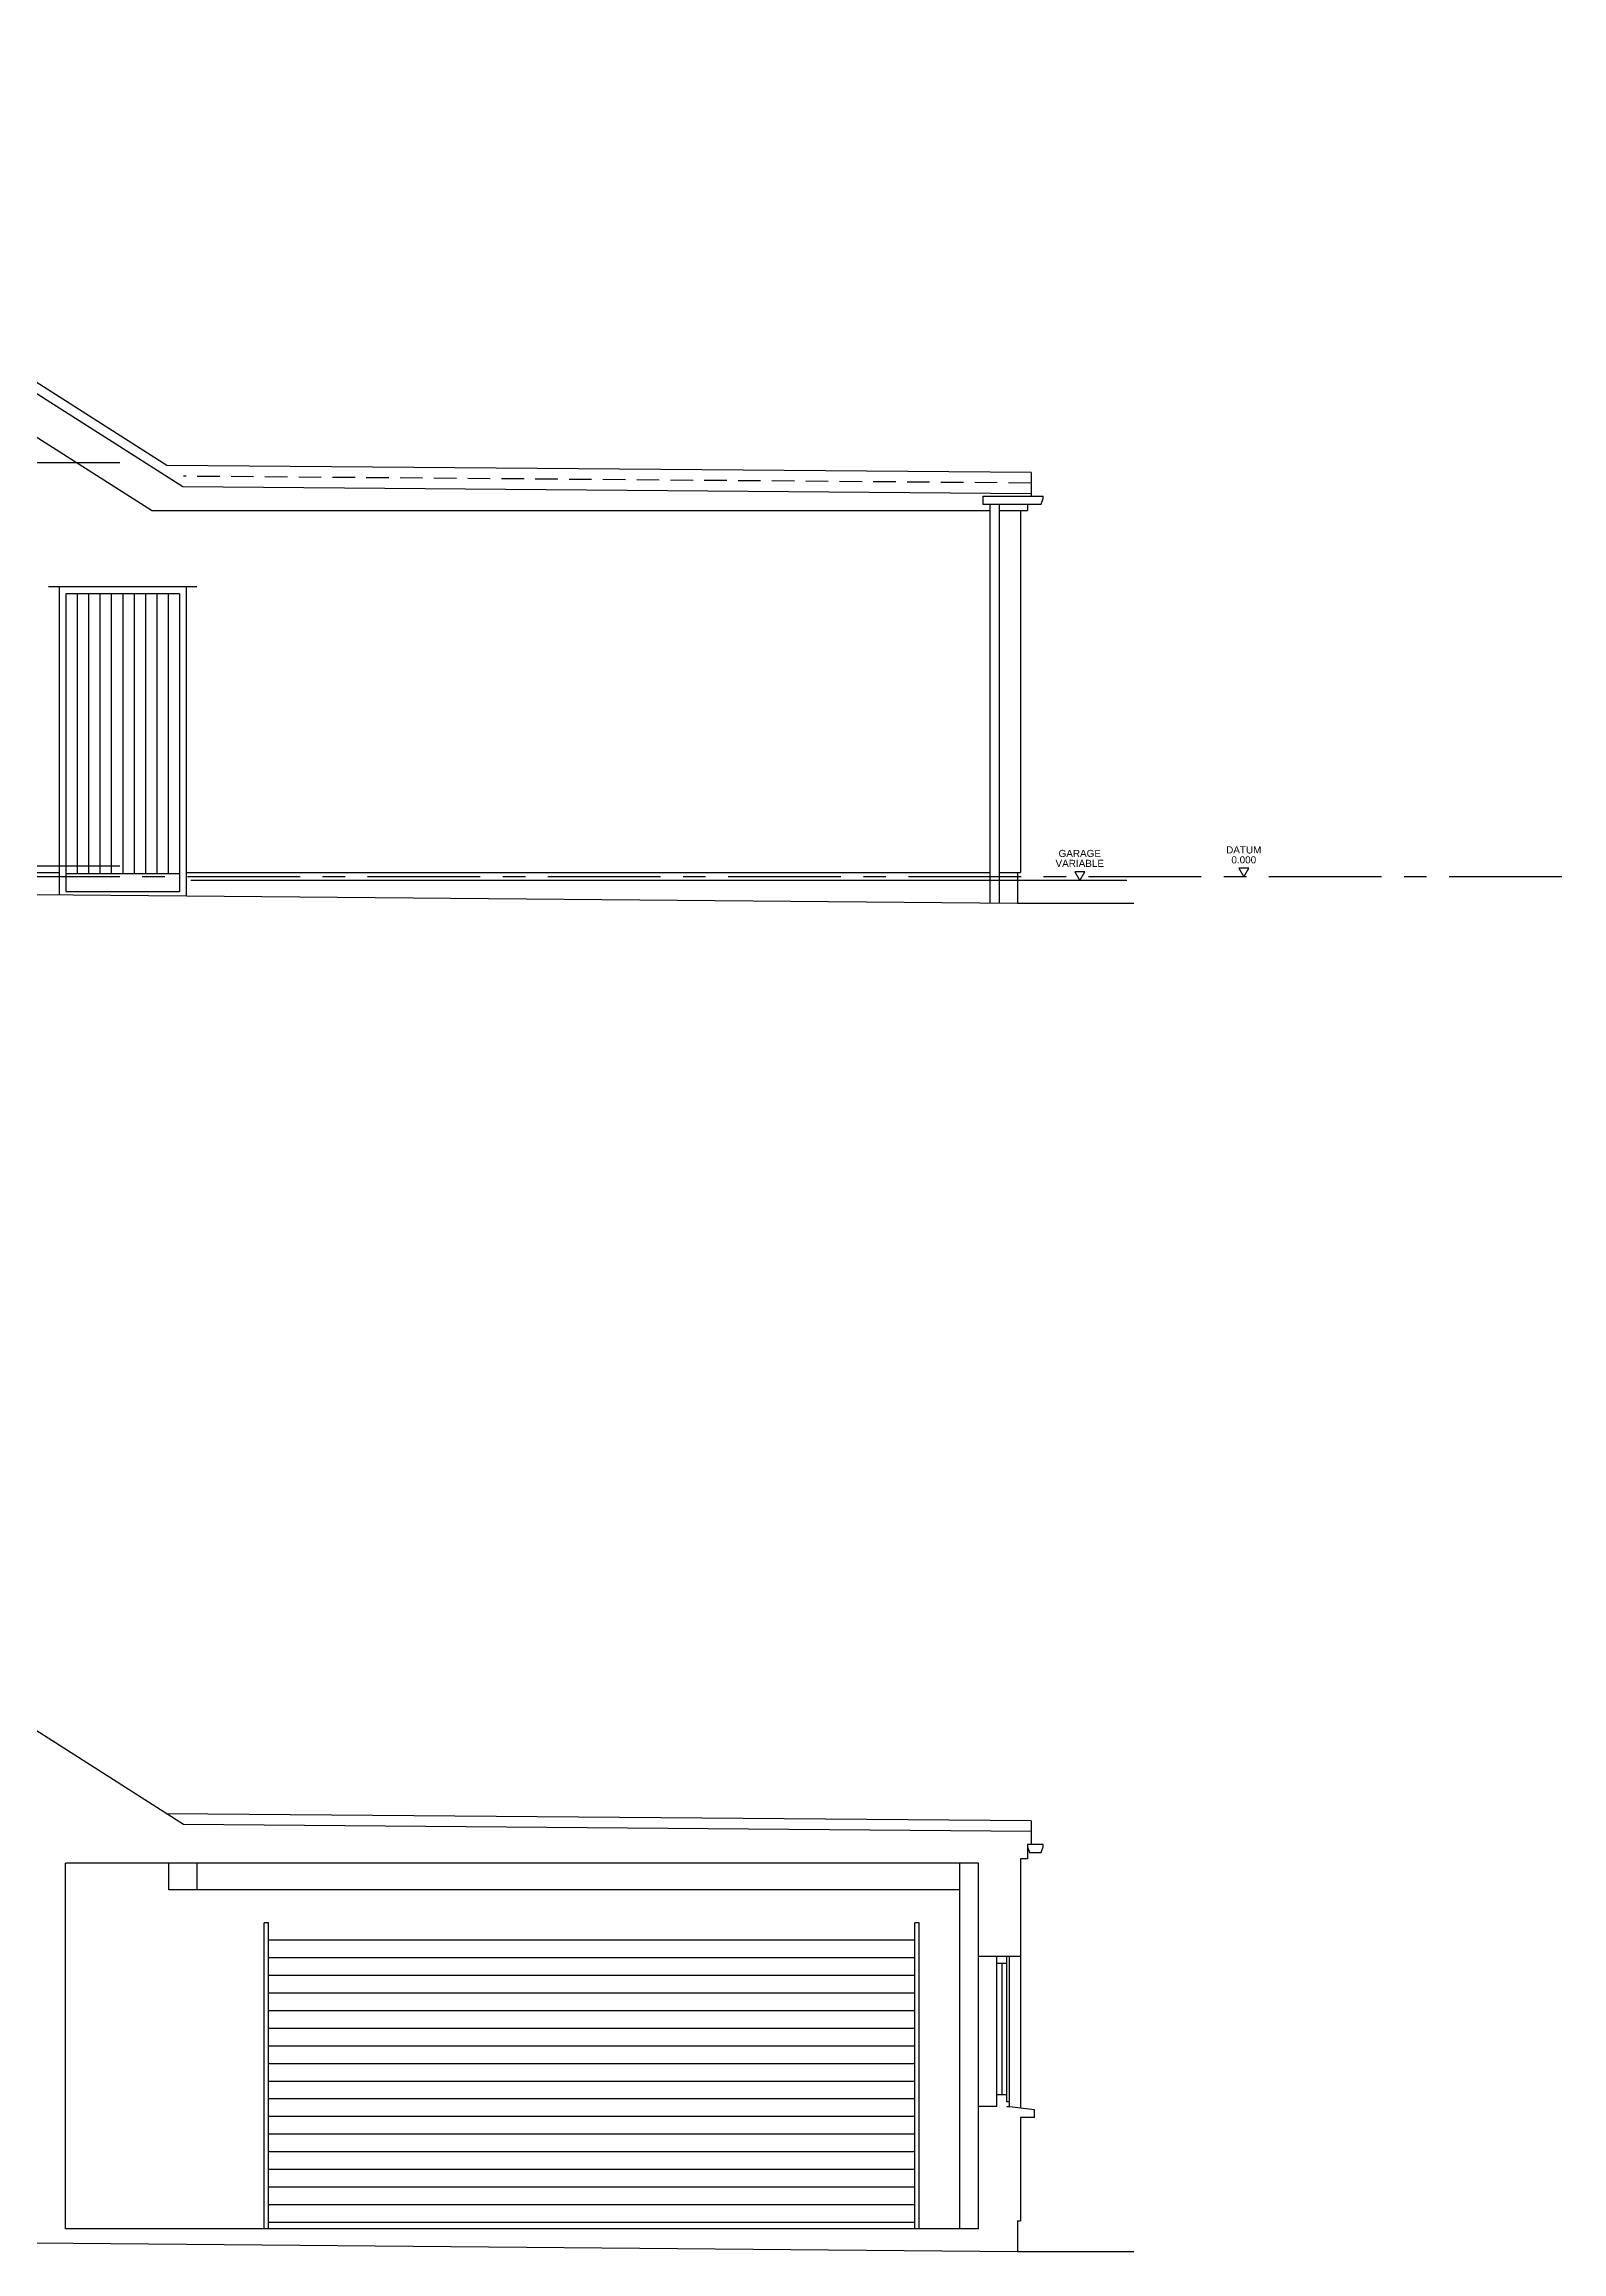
# Model space of a CAD drawing. Header units: millimetres. Extents: x 0 to 257100, y -5590 to 37493.
# Drawn here: x 246407 to 257100, y 4212 to 19766 of the extents above; entities that cross this region are included whole.
import ezdxf
from ezdxf.enums import TextEntityAlignment as Align

# ---------------------------------------------------------------- set-up
doc = ezdxf.new("R2010")
doc.units = ezdxf.units.MM
doc.header["$LTSCALE"] = 25
doc.header["$MEASUREMENT"] = 0
doc.linetypes.add('CENTER', pattern=[50.8, 31.75, -6.35, 6.35, -6.35])
doc.linetypes.add('DASHED2', pattern=[9.525, 6.35, -3.175])
for name, color, linetype in [('08 - Levels', 8, 'CENTER'), ('20 - Existing Walls', 2, 'Continuous'), ('31 - Windows', 1, 'Continuous'), ('32 - Doors', 1, 'Continuous'), ('43 - Floor Finish', 6, 'Continuous'), ('45 - Ceiling Finish', 6, 'Continuous'), ('47 - Roof Finish', 70, 'Continuous'), ('52 -', 2, 'Continuous'), ('94 - Landscaping', 7, 'Continuous')]:
    doc.layers.add(name, color=color, linetype=linetype)
doc.layers.add('G-LVLS', color=1, linetype='Continuous', plot=False)
doc.styles.get("Standard").update_dxf_attribs({"font": 'arial.ttf'})

# ---------------------------------------------------------------- blocks, each defined once
blk = doc.blocks.new('LVL')
at = {"color": 0, "linetype": 'ByBlock'}
blk.add_lwpolyline([(-1.73, 3), (0, 0), (1.73, 3)], close=True, dxfattribs=at)
at = {"color": 0, "linetype": 'ByBlock', "lineweight": -2}
for tag, p in [('TEXT', (0, 9.48)), ('SPOTHEIGHT', (0, 5.98))]:
    blk.add_attdef(tag, text='', height=2.5, dxfattribs=at).set_placement(p, align=Align.MIDDLE_CENTER)

msp = doc.modelspace()

# ---------------------------------------------------------------- linework, layer by layer
at = {"layer": '08 - Levels'}
msp.add_line((257100, 13900), (232400, 13900), dxfattribs=at)
at = {"layer": '20 - Existing Walls'}
for p, q in [((253285.1, 16480), (253285.1, 13931)), ((247483.1, 15942), (246438.1, 15942)), ((246513.1, 15942), (246513.1, 13772.4)), ((247408.1, 15942), (247408.1, 13764.4)), ((238789.1, 13931), (246513.1, 13931)), ((247408.1, 13931), (253070.1, 13931)), ((253135.1, 13931), (253285.1, 13931)), ((253265.1, 13931), (253265.1, 13712)), ((246557.1, 4375), (246557.1, 6951)), ((252859.1, 4375), (252859.1, 6951)), ((252989.1, 4375), (252989.1, 6951)), ((253285.1, 6980), (253285.1, 5225.3)), ((253285.1, 6294), (252989.1, 6294)), ((253119.1, 5237), (252989.1, 5237)), ((253285.1, 5158), (253285.1, 4431)), ((253265.1, 4431), (253265.1, 4212)), ((253265.1, 4431), (253285.1, 4431))]:
    msp.add_line(p, q, dxfattribs=at)
at = {"layer": '31 - Windows'}
for p, q in [((253119.1, 5237), (253119.1, 6294)), ((253189.1, 6244), (253119.1, 6244)), ((253154.1, 6244), (253154.1, 5318)), ((253189.1, 5268), (253189.1, 6294)), ((253209.1, 5237), (253209.1, 6294)), ((253189.1, 5318), (253119.1, 5318)), ((253209.1, 5268), (253189.1, 5268)), ((253385.1, 5213), (253189.1, 5237)), ((253189.1, 5237), (253209.1, 5237)), ((253385.1, 5158), (253285.1, 5158)), ((253385.1, 5158), (253385.1, 5213))]:
    msp.add_line(p, q, dxfattribs=at)
at = {"layer": '32 - Doors'}
for p, q in [((246560.6, 15894.5), (246560.6, 13797.4)), ((247360.6, 15894.5), (246560.6, 15894.5)), ((246640.6, 15894.5), (246640.6, 13922.4)), ((246720.6, 15894.5), (246720.6, 13922.4)), ((246800.6, 15894.5), (246800.6, 13922.4)), ((246880.6, 15894.5), (246880.6, 13922.4)), ((246960.6, 15894.5), (246960.6, 13922.4)), ((247040.6, 15894.5), (247040.6, 13922.4)), ((247120.6, 15894.5), (247120.6, 13922.4)), ((247200.6, 15894.5), (247200.6, 13922.4)), ((247280.6, 15894.5), (247280.6, 13922.4)), ((247360.6, 15894.5), (247360.6, 13797.4)), ((246560.6, 13922.4), (247360.6, 13922.4)), ((246560.6, 13797.4), (247360.6, 13797.4)), ((247958.1, 4375), (247958.1, 6531.2)), ((247988.1, 6531.2), (247958.1, 6531.2)), ((247988.1, 4375), (247988.1, 6531.2)), ((252542.1, 6407), (247988.1, 6407)), ((252542.1, 4375), (252542.1, 6531.2)), ((252572.1, 6531.2), (252542.1, 6531.2)), ((252572.1, 4375), (252572.1, 6531.2)), ((252542.1, 6282.8), (247988.1, 6282.8)), ((252542.1, 6158.5), (247988.1, 6158.5)), ((252542.1, 6034.3), (247988.1, 6034.3)), ((252542.1, 5910.1), (247988.1, 5910.1)), ((252542.1, 5785.8), (247988.1, 5785.8)), ((252542.1, 5661.6), (247988.1, 5661.6)), ((252542.1, 5537.4), (247988.1, 5537.4)), ((252542.1, 5413.1), (247988.1, 5413.1)), ((252542.1, 5288.9), (247988.1, 5288.9)), ((252542.1, 5164.6), (247988.1, 5164.6)), ((252542.1, 5040.4), (247988.1, 5040.4)), ((252542.1, 4916.2), (247988.1, 4916.2)), ((252542.1, 4791.9), (247988.1, 4791.9)), ((252542.1, 4667.7), (247988.1, 4667.7)), ((252542.1, 4543.5), (247988.1, 4543.5)), ((252542.1, 4419.2), (247988.1, 4419.2))]:
    msp.add_line(p, q, dxfattribs=at)
at = {"layer": '43 - Floor Finish'}
for p, q in [((246939.6, 16817), (234439.1, 16817)), ((246939.6, 13975), (234439.1, 13975)), ((254035.1, 13875), (247440.1, 13875)), ((252989.1, 4375), (246557.1, 4375))]:
    msp.add_line(p, q, dxfattribs=at)
at = {"layer": '45 - Ceiling Finish'}
for p, q in [((252989.1, 6951), (246557.1, 6951)), ((247285.1, 6763), (247285.1, 6951)), ((247485.1, 6763), (247485.1, 6951)), ((252859.1, 6763), (247285.1, 6763))]:
    msp.add_line(p, q, dxfattribs=at)
at = {"layer": '47 - Roof Finish'}
for p, q in [((247383.8, 16647.2), (242504.7, 19756.7)), ((247270.8, 16798.1), (242613, 19766.4)), ((247162.8, 16480), (242508.6, 19446.1)), ((253360.1, 16749), (247270.8, 16798.1)), ((253359.5, 16599), (247383.8, 16647.2)), ((253360.1, 16749), (253360.1, 16581)), ((253335.1, 16526), (253335.1, 16480)), ((247162.8, 16480), (253070.1, 16480)), ((253135.1, 16480), (253335.1, 16480)), ((247390, 7222.1), (245850.9, 8203)), ((253360.1, 7249), (247270.8, 7298.1)), ((253360.1, 7249), (253360.1, 7081)), ((253335.1, 7066), (253335.1, 6980)), ((253335.1, 6980), (253285.1, 6980))]:
    msp.add_line(p, q, dxfattribs=at)
at = {"layer": '47 - Roof Finish', "linetype": 'DASHED2'}
msp.add_line((253360.1, 16674), (247390, 16722.1), dxfattribs=at)
at = {"layer": '47 - Roof Finish', "linetype": 'Continuous'}
msp.add_line((253360.1, 7174), (247390, 7222.1), dxfattribs=at)
at = {"layer": '52 -'}
for p, q in [((253020.1, 16581), (253445.1, 16581)), ((253020.1, 16581), (253020.1, 16526)), ((253020.1, 16526), (253430.5, 16526)), ((253070.1, 16526), (253070.1, 13713.7)), ((253135.1, 16526), (253135.1, 13713.2)), ((253430.5, 16526), (253445.1, 16566)), ((253445.1, 16566), (253445.1, 16581))]:
    msp.add_line(p, q, dxfattribs=at)
msp.add_lwpolyline([(253445.1, 7081), (253335.1, 7081), (253335.1, 7066), (253349.7, 7026), (253430.5, 7026), (253445.1, 7066)], close=True, dxfattribs=at)
at = {"layer": '94 - Landscaping'}
for p, q in [((253265.1, 13712), (234382.6, 13881)), ((254085.1, 13712), (253265.1, 13712)), ((253265.1, 4212), (234382.6, 4381)), ((254085.1, 4212), (253265.1, 4212))]:
    msp.add_line(p, q, dxfattribs=at)

# ---------------------------------------------------------------- block references
at = {"layer": 'G-LVLS', "xscale": 20, "yscale": 20, "zscale": 20}
for p, values in [((253703.6, 13875), {'TEXT': 'GARAGE', 'SPOTHEIGHT': 'VARIABLE'}), ((254859.1, 13900), {'TEXT': 'DATUM', 'SPOTHEIGHT': '0.000'})]:
    msp.add_blockref('LVL', p, dxfattribs=at).add_auto_attribs(values)

doc.saveas('drawing.dxf')
